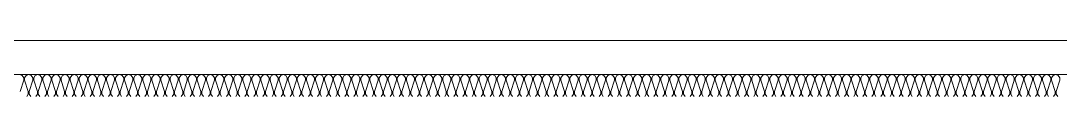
# Model space of a CAD drawing. Header units: millimetres. Extents: x 0 to 420000, y 0 to 297000.
# Drawn here: x 259738 to 264313, y 168263 to 168500 of the extents above; entities that cross this region are included whole.
import ezdxf

# ---------------------------------------------------------------- set-up
doc = ezdxf.new("R2010")
doc.units = ezdxf.units.MM
doc.linetypes.add('CEN', pattern=[62, 60, -1, 0, -1])
for name, color, linetype, lineweight in [('A-AXIS-LINE', 1, 'CEN', 15), ('A-CONC-LIN1', 2, 'Continuous', 40), ('A-XXXX-FIN2', 6, 'Continuous', 20), ('A-XXXX-INSL2', 8, 'Continuous', 18)]:
    doc.layers.add(name, color=color, linetype=linetype, lineweight=lineweight)

# ---------------------------------------------------------------- blocks, each defined once
blk = doc.blocks.new('axis(220316)')
at = {"layer": 'A-AXIS-LINE', "ltscale": 1000}
blk.add_line((4631788.1, -431118.7), (4955413.1, -431118.7), dxfattribs=at)
blk = doc.blocks.new('횡지하층')
at = {"layer": 'A-XXXX-FIN2'}
blk.add_line((4757100.6, -237111.1), (4890100.6, -237111.1), dxfattribs=at)
at = {"layer": 'A-XXXX-INSL2'}
blk.add_line((4757100.4, -237261.1), (4890100.5, -237261.1), dxfattribs=at)
for points in [[(4865889.6, -237357.1), (4865882.6, -237347.1), (4865882.6, -237336.1), (4865898.6, -237286.1), (4865898.6, -237275.1), (4865891.6, -237265.1), (4865880.6, -237261.1), (4865869.6, -237265.1), (4865862.6, -237275.1), (4865862.6, -237286.1), (4865878.6, -237336.1), (4865878.6, -237347.1), (4865871.6, -237357.1)], [(4865849.6, -237357.1), (4865842.6, -237347.1), (4865842.6, -237336.1), (4865858.6, -237286.1), (4865858.6, -237275.1), (4865851.6, -237265.1), (4865840.6, -237261.1), (4865829.6, -237265.1), (4865822.6, -237275.1), (4865822.6, -237286.1), (4865838.6, -237336.1), (4865838.6, -237347.1), (4865831.6, -237357.1)], [(4865809.6, -237357.1), (4865802.6, -237347.1), (4865802.6, -237336.1), (4865818.6, -237286.1), (4865818.6, -237275.1), (4865811.6, -237265.1), (4865800.6, -237261.1), (4865789.6, -237265.1), (4865782.6, -237275.1), (4865782.6, -237286.1), (4865798.6, -237336.1), (4865798.6, -237347.1), (4865791.6, -237357.1)], [(4865769.6, -237357.1), (4865762.6, -237347.1), (4865762.6, -237336.1), (4865778.6, -237286.1), (4865778.6, -237275.1), (4865771.6, -237265.1), (4865760.6, -237261.1), (4865749.6, -237265.1), (4865742.6, -237275.1), (4865742.6, -237286.1), (4865758.6, -237336.1), (4865758.6, -237347.1), (4865751.6, -237357.1)], [(4865729.6, -237357.1), (4865722.6, -237347.1), (4865722.6, -237336.1), (4865738.6, -237286.1), (4865738.6, -237275.1), (4865731.6, -237265.1), (4865720.6, -237261.1), (4865709.6, -237265.1), (4865702.6, -237275.1), (4865702.6, -237286.1), (4865718.6, -237336.1), (4865718.6, -237347.1), (4865711.6, -237357.1)], [(4865689.6, -237357.1), (4865682.6, -237347.1), (4865682.6, -237336.1), (4865698.6, -237286.1), (4865698.6, -237275.1), (4865691.6, -237265.1), (4865680.6, -237261.1), (4865669.6, -237265.1), (4865662.6, -237275.1), (4865662.6, -237286.1), (4865678.6, -237336.1), (4865678.6, -237347.1), (4865671.6, -237357.1)], [(4865649.6, -237357.1), (4865642.6, -237347.1), (4865642.6, -237336.1), (4865658.6, -237286.1), (4865658.6, -237275.1), (4865651.6, -237265.1), (4865640.6, -237261.1), (4865629.6, -237265.1), (4865622.6, -237275.1), (4865622.6, -237286.1), (4865638.6, -237336.1), (4865638.6, -237347.1), (4865631.6, -237357.1)], [(4865609.6, -237357.1), (4865602.6, -237347.1), (4865602.6, -237336.1), (4865618.6, -237286.1), (4865618.6, -237275.1), (4865611.6, -237265.1), (4865600.6, -237261.1), (4865589.6, -237265.1), (4865582.6, -237275.1), (4865582.6, -237286.1), (4865598.6, -237336.1), (4865598.6, -237347.1), (4865591.6, -237357.1)], [(4865569.6, -237357.1), (4865562.6, -237347.1), (4865562.6, -237336.1), (4865578.6, -237286.1), (4865578.6, -237275.1), (4865571.6, -237265.1), (4865560.6, -237261.1), (4865549.6, -237265.1), (4865542.6, -237275.1), (4865542.6, -237286.1), (4865558.6, -237336.1), (4865558.6, -237347.1), (4865551.6, -237357.1)], [(4865529.6, -237357.1), (4865522.6, -237347.1), (4865522.6, -237336.1), (4865538.6, -237286.1), (4865538.6, -237275.1), (4865531.6, -237265.1), (4865520.6, -237261.1), (4865509.6, -237265.1), (4865502.6, -237275.1), (4865502.6, -237286.1), (4865518.6, -237336.1), (4865518.6, -237347.1), (4865511.6, -237357.1)], [(4865489.6, -237357.1), (4865482.6, -237347.1), (4865482.6, -237336.1), (4865498.6, -237286.1), (4865498.6, -237275.1), (4865491.6, -237265.1), (4865480.6, -237261.1), (4865469.6, -237265.1), (4865462.6, -237275.1), (4865462.6, -237286.1), (4865478.6, -237336.1), (4865478.6, -237347.1), (4865471.6, -237357.1)], [(4865449.6, -237357.1), (4865442.6, -237347.1), (4865442.6, -237336.1), (4865458.6, -237286.1), (4865458.6, -237275.1), (4865451.6, -237265.1), (4865440.6, -237261.1), (4865429.6, -237265.1), (4865422.6, -237275.1), (4865422.6, -237286.1), (4865438.6, -237336.1), (4865438.6, -237347.1), (4865431.6, -237357.1)], [(4865409.6, -237357.1), (4865402.6, -237347.1), (4865402.6, -237336.1), (4865418.6, -237286.1), (4865418.6, -237275.1), (4865411.6, -237265.1), (4865400.6, -237261.1), (4865389.6, -237265.1), (4865382.6, -237275.1), (4865382.6, -237286.1), (4865398.6, -237336.1), (4865398.6, -237347.1), (4865391.6, -237357.1)], [(4865369.6, -237357.1), (4865362.6, -237347.1), (4865362.6, -237336.1), (4865378.6, -237286.1), (4865378.6, -237275.1), (4865371.6, -237265.1), (4865360.6, -237261.1), (4865349.6, -237265.1), (4865342.6, -237275.1), (4865342.6, -237286.1), (4865358.6, -237336.1), (4865358.6, -237347.1), (4865351.6, -237357.1)], [(4865329.6, -237357.1), (4865322.6, -237347.1), (4865322.6, -237336.1), (4865338.6, -237286.1), (4865338.6, -237275.1), (4865331.6, -237265.1), (4865320.6, -237261.1), (4865309.6, -237265.1), (4865302.6, -237275.1), (4865302.6, -237286.1), (4865318.6, -237336.1), (4865318.6, -237347.1), (4865311.6, -237357.1)], [(4865289.6, -237357.1), (4865282.6, -237347.1), (4865282.6, -237336.1), (4865298.6, -237286.1), (4865298.6, -237275.1), (4865291.6, -237265.1), (4865280.6, -237261.1), (4865269.6, -237265.1), (4865262.6, -237275.1), (4865262.6, -237286.1), (4865278.6, -237336.1), (4865278.6, -237347.1), (4865271.6, -237357.1)], [(4865249.6, -237357.1), (4865242.6, -237347.1), (4865242.6, -237336.1), (4865258.6, -237286.1), (4865258.6, -237275.1), (4865251.6, -237265.1), (4865240.6, -237261.1), (4865229.6, -237265.1), (4865222.6, -237275.1), (4865222.6, -237286.1), (4865238.6, -237336.1), (4865238.6, -237347.1), (4865231.6, -237357.1)], [(4865209.6, -237357.1), (4865202.6, -237347.1), (4865202.6, -237336.1), (4865218.6, -237286.1), (4865218.6, -237275.1), (4865211.6, -237265.1), (4865200.6, -237261.1), (4865189.6, -237265.1), (4865182.6, -237275.1), (4865182.6, -237286.1), (4865198.6, -237336.1), (4865198.6, -237347.1), (4865191.6, -237357.1)], [(4865169.6, -237357.1), (4865162.6, -237347.1), (4865162.6, -237336.1), (4865178.6, -237286.1), (4865178.6, -237275.1), (4865171.6, -237265.1), (4865160.6, -237261.1), (4865149.6, -237265.1), (4865142.6, -237275.1), (4865142.6, -237286.1), (4865158.6, -237336.1), (4865158.6, -237347.1), (4865151.6, -237357.1)], [(4865129.6, -237357.1), (4865122.6, -237347.1), (4865122.6, -237336.1), (4865138.6, -237286.1), (4865138.6, -237275.1), (4865131.6, -237265.1), (4865120.6, -237261.1), (4865109.6, -237265.1), (4865102.6, -237275.1), (4865102.6, -237286.1), (4865118.6, -237336.1), (4865118.6, -237347.1), (4865111.6, -237357.1)], [(4865089.6, -237357.1), (4865082.6, -237347.1), (4865082.6, -237336.1), (4865098.6, -237286.1), (4865098.6, -237275.1), (4865091.6, -237265.1), (4865080.6, -237261.1), (4865069.6, -237265.1), (4865062.6, -237275.1), (4865062.6, -237286.1), (4865078.6, -237336.1), (4865078.6, -237347.1), (4865071.6, -237357.1)], [(4865049.6, -237357.1), (4865042.6, -237347.1), (4865042.6, -237336.1), (4865058.6, -237286.1), (4865058.6, -237275.1), (4865051.6, -237265.1), (4865040.6, -237261.1), (4865029.6, -237265.1), (4865022.6, -237275.1), (4865022.6, -237286.1), (4865038.6, -237336.1), (4865038.6, -237347.1), (4865031.6, -237357.1)], [(4865009.6, -237357.1), (4865002.6, -237347.1), (4865002.6, -237336.1), (4865018.6, -237286.1), (4865018.6, -237275.1), (4865011.6, -237265.1), (4865000.6, -237261.1), (4864989.6, -237265.1), (4864982.6, -237275.1), (4864982.6, -237286.1), (4864998.6, -237336.1), (4864998.6, -237347.1), (4864991.6, -237357.1)], [(4864969.6, -237357.1), (4864962.6, -237347.1), (4864962.6, -237336.1), (4864978.6, -237286.1), (4864978.6, -237275.1), (4864971.6, -237265.1), (4864960.6, -237261.1), (4864949.6, -237265.1), (4864942.6, -237275.1), (4864942.6, -237286.1), (4864958.6, -237336.1), (4864958.6, -237347.1), (4864951.6, -237357.1)], [(4864929.6, -237357.1), (4864922.6, -237347.1), (4864922.6, -237336.1), (4864938.6, -237286.1), (4864938.6, -237275.1), (4864931.6, -237265.1), (4864920.6, -237261.1), (4864909.6, -237265.1), (4864902.6, -237275.1), (4864902.6, -237286.1), (4864918.6, -237336.1), (4864918.6, -237347.1), (4864911.6, -237357.1)], [(4864889.6, -237357.1), (4864882.6, -237347.1), (4864882.6, -237336.1), (4864898.6, -237286.1), (4864898.6, -237275.1), (4864891.6, -237265.1), (4864880.6, -237261.1), (4864869.6, -237265.1), (4864862.6, -237275.1), (4864862.6, -237286.1), (4864878.6, -237336.1), (4864878.6, -237347.1), (4864871.6, -237357.1)], [(4864849.6, -237357.1), (4864842.6, -237347.1), (4864842.6, -237336.1), (4864858.6, -237286.1), (4864858.6, -237275.1), (4864851.6, -237265.1), (4864840.6, -237261.1), (4864829.6, -237265.1), (4864822.6, -237275.1), (4864822.6, -237286.1), (4864838.6, -237336.1), (4864838.6, -237347.1), (4864831.6, -237357.1)], [(4864809.6, -237357.1), (4864802.6, -237347.1), (4864802.6, -237336.1), (4864818.6, -237286.1), (4864818.6, -237275.1), (4864811.6, -237265.1), (4864800.6, -237261.1), (4864789.6, -237265.1), (4864782.6, -237275.1), (4864782.6, -237286.1), (4864798.6, -237336.1), (4864798.6, -237347.1), (4864791.6, -237357.1)], [(4864769.6, -237357.1), (4864762.6, -237347.1), (4864762.6, -237336.1), (4864778.6, -237286.1), (4864778.6, -237275.1), (4864771.6, -237265.1), (4864760.6, -237261.1), (4864749.6, -237265.1), (4864742.6, -237275.1), (4864742.6, -237286.1), (4864758.6, -237336.1), (4864758.6, -237347.1), (4864751.6, -237357.1)], [(4864729.6, -237357.1), (4864722.6, -237347.1), (4864722.6, -237336.1), (4864738.6, -237286.1), (4864738.6, -237275.1), (4864731.6, -237265.1), (4864720.6, -237261.1), (4864709.6, -237265.1), (4864702.6, -237275.1), (4864702.6, -237286.1), (4864718.6, -237336.1), (4864718.6, -237347.1), (4864711.6, -237357.1)], [(4864689.6, -237357.1), (4864682.6, -237347.1), (4864682.6, -237336.1), (4864698.6, -237286.1), (4864698.6, -237275.1), (4864691.6, -237265.1), (4864680.6, -237261.1), (4864669.6, -237265.1), (4864662.6, -237275.1), (4864662.6, -237286.1), (4864678.6, -237336.1), (4864678.6, -237347.1), (4864671.6, -237357.1)], [(4864649.6, -237357.1), (4864642.6, -237347.1), (4864642.6, -237336.1), (4864658.6, -237286.1), (4864658.6, -237275.1), (4864651.6, -237265.1), (4864640.6, -237261.1), (4864629.6, -237265.1), (4864622.6, -237275.1), (4864622.6, -237286.1), (4864638.6, -237336.1), (4864638.6, -237347.1), (4864631.6, -237357.1)], [(4864609.6, -237357.1), (4864602.6, -237347.1), (4864602.6, -237336.1), (4864618.6, -237286.1), (4864618.6, -237275.1), (4864611.6, -237265.1), (4864600.6, -237261.1), (4864589.6, -237265.1), (4864582.6, -237275.1), (4864582.6, -237286.1), (4864598.6, -237336.1), (4864598.6, -237347.1), (4864591.6, -237357.1)], [(4864569.6, -237357.1), (4864562.6, -237347.1), (4864562.6, -237336.1), (4864578.6, -237286.1), (4864578.6, -237275.1), (4864571.6, -237265.1), (4864560.6, -237261.1), (4864549.6, -237265.1), (4864542.6, -237275.1), (4864542.6, -237286.1), (4864558.6, -237336.1), (4864558.6, -237347.1), (4864551.6, -237357.1)], [(4864529.6, -237357.1), (4864522.6, -237347.1), (4864522.6, -237336.1), (4864538.6, -237286.1), (4864538.6, -237275.1), (4864531.6, -237265.1), (4864520.6, -237261.1), (4864509.6, -237265.1), (4864502.6, -237275.1), (4864502.6, -237286.1), (4864518.6, -237336.1), (4864518.6, -237347.1), (4864511.6, -237357.1)], [(4864489.6, -237357.1), (4864482.6, -237347.1), (4864482.6, -237336.1), (4864498.6, -237286.1), (4864498.6, -237275.1), (4864491.6, -237265.1), (4864480.6, -237261.1), (4864469.6, -237265.1), (4864462.6, -237275.1), (4864462.6, -237286.1), (4864478.6, -237336.1), (4864478.6, -237347.1), (4864471.6, -237357.1)], [(4864449.6, -237357.1), (4864442.6, -237347.1), (4864442.6, -237336.1), (4864458.6, -237286.1), (4864458.6, -237275.1), (4864451.6, -237265.1), (4864440.6, -237261.1), (4864429.6, -237265.1), (4864422.6, -237275.1), (4864422.6, -237286.1), (4864438.6, -237336.1), (4864438.6, -237347.1), (4864431.6, -237357.1)], [(4864409.6, -237357.1), (4864402.6, -237347.1), (4864402.6, -237336.1), (4864418.6, -237286.1), (4864418.6, -237275.1), (4864411.6, -237265.1), (4864400.6, -237261.1), (4864389.6, -237265.1), (4864382.6, -237275.1), (4864382.6, -237286.1), (4864398.6, -237336.1), (4864398.6, -237347.1), (4864391.6, -237357.1)], [(4864369.6, -237357.1), (4864362.6, -237347.1), (4864362.6, -237336.1), (4864378.6, -237286.1), (4864378.6, -237275.1), (4864371.6, -237265.1), (4864360.6, -237261.1), (4864349.6, -237265.1), (4864342.6, -237275.1), (4864342.6, -237286.1), (4864358.6, -237336.1), (4864358.6, -237347.1), (4864351.6, -237357.1)], [(4864329.6, -237357.1), (4864322.6, -237347.1), (4864322.6, -237336.1), (4864338.6, -237286.1), (4864338.6, -237275.1), (4864331.6, -237265.1), (4864320.6, -237261.1), (4864309.6, -237265.1), (4864302.6, -237275.1), (4864302.6, -237286.1), (4864318.6, -237336.1), (4864318.6, -237347.1), (4864311.6, -237357.1)], [(4864289.6, -237357.1), (4864282.6, -237347.1), (4864282.6, -237336.1), (4864298.6, -237286.1), (4864298.6, -237275.1), (4864291.6, -237265.1), (4864280.6, -237261.1), (4864269.6, -237265.1), (4864262.6, -237275.1), (4864262.6, -237286.1), (4864278.6, -237336.1), (4864278.6, -237347.1), (4864271.6, -237357.1)], [(4864249.6, -237357.1), (4864242.6, -237347.1), (4864242.6, -237336.1), (4864258.6, -237286.1), (4864258.6, -237275.1), (4864251.6, -237265.1), (4864240.6, -237261.1), (4864229.6, -237265.1), (4864222.6, -237275.1), (4864222.6, -237286.1), (4864238.6, -237336.1), (4864238.6, -237347.1), (4864231.6, -237357.1)], [(4864209.6, -237357.1), (4864202.6, -237347.1), (4864202.6, -237336.1), (4864218.6, -237286.1), (4864218.6, -237275.1), (4864211.6, -237265.1), (4864200.6, -237261.1), (4864189.6, -237265.1), (4864182.6, -237275.1), (4864182.6, -237286.1), (4864198.6, -237336.1), (4864198.6, -237347.1), (4864191.6, -237357.1)], [(4864169.6, -237357.1), (4864162.6, -237347.1), (4864162.6, -237336.1), (4864178.6, -237286.1), (4864178.6, -237275.1), (4864171.6, -237265.1), (4864160.6, -237261.1), (4864149.6, -237265.1), (4864142.6, -237275.1), (4864142.6, -237286.1), (4864158.6, -237336.1), (4864158.6, -237347.1), (4864151.6, -237357.1)], [(4864129.6, -237357.1), (4864122.6, -237347.1), (4864122.6, -237336.1), (4864138.6, -237286.1), (4864138.6, -237275.1), (4864131.6, -237265.1), (4864120.6, -237261.1), (4864109.6, -237265.1), (4864102.6, -237275.1), (4864102.6, -237286.1), (4864118.6, -237336.1), (4864118.6, -237347.1), (4864111.6, -237357.1)], [(4864089.6, -237357.1), (4864082.6, -237347.1), (4864082.6, -237336.1), (4864098.6, -237286.1), (4864098.6, -237275.1), (4864091.6, -237265.1), (4864080.6, -237261.1), (4864069.6, -237265.1), (4864062.6, -237275.1), (4864062.6, -237286.1), (4864078.6, -237336.1), (4864078.6, -237347.1), (4864071.6, -237357.1)], [(4864049.6, -237357.1), (4864042.6, -237347.1), (4864042.6, -237336.1), (4864058.6, -237286.1), (4864058.6, -237275.1), (4864051.6, -237265.1), (4864040.6, -237261.1), (4864029.6, -237265.1), (4864022.6, -237275.1), (4864022.6, -237286.1), (4864038.6, -237336.1), (4864038.6, -237347.1), (4864031.6, -237357.1)], [(4864009.6, -237357.1), (4864002.6, -237347.1), (4864002.6, -237336.1), (4864018.6, -237286.1), (4864018.6, -237275.1), (4864011.6, -237265.1), (4864000.6, -237261.1), (4863989.6, -237265.1), (4863982.6, -237275.1), (4863982.6, -237286.1), (4863998.6, -237336.1), (4863998.6, -237347.1), (4863991.6, -237357.1)], [(4863969.6, -237357.1), (4863962.6, -237347.1), (4863962.6, -237336.1), (4863978.6, -237286.1), (4863978.6, -237275.1), (4863971.6, -237265.1), (4863960.6, -237261.1), (4863949.6, -237265.1), (4863942.6, -237275.1), (4863942.6, -237286.1), (4863958.6, -237336.1), (4863958.6, -237347.1), (4863951.6, -237357.1)], [(4863929.6, -237357.1), (4863922.6, -237347.1), (4863922.6, -237336.1), (4863938.6, -237286.1), (4863938.6, -237275.1), (4863931.6, -237265.1), (4863920.6, -237261.1), (4863909.6, -237265.1), (4863902.6, -237275.1), (4863902.6, -237286.1), (4863918.6, -237336.1), (4863918.6, -237347.1), (4863911.6, -237357.1)], [(4863889.6, -237357.1), (4863882.6, -237347.1), (4863882.6, -237336.1), (4863898.6, -237286.1), (4863898.6, -237275.1), (4863891.6, -237265.1), (4863880.6, -237261.1), (4863869.6, -237265.1), (4863862.6, -237275.1), (4863862.6, -237286.1), (4863878.6, -237336.1), (4863878.6, -237347.1), (4863871.6, -237357.1)], [(4863849.6, -237357.1), (4863842.6, -237347.1), (4863842.6, -237336.1), (4863858.6, -237286.1), (4863858.6, -237275.1), (4863851.6, -237265.1), (4863840.6, -237261.1), (4863829.6, -237265.1), (4863822.6, -237275.1), (4863822.6, -237286.1), (4863838.6, -237336.1), (4863838.6, -237347.1), (4863831.6, -237357.1)], [(4863809.6, -237357.1), (4863802.6, -237347.1), (4863802.6, -237336.1), (4863818.6, -237286.1), (4863818.6, -237275.1), (4863811.6, -237265.1), (4863800.6, -237261.1), (4863789.6, -237265.1), (4863782.6, -237275.1), (4863782.6, -237286.1), (4863798.6, -237336.1), (4863798.6, -237347.1), (4863791.6, -237357.1)], [(4863769.6, -237357.1), (4863762.6, -237347.1), (4863762.6, -237336.1), (4863778.6, -237286.1), (4863778.6, -237275.1), (4863771.6, -237265.1), (4863760.6, -237261.1), (4863749.6, -237265.1), (4863742.6, -237275.1), (4863742.6, -237286.1), (4863758.6, -237336.1), (4863758.6, -237347.1), (4863751.6, -237357.1)], [(4863729.6, -237357.1), (4863722.6, -237347.1), (4863722.6, -237336.1), (4863738.6, -237286.1), (4863738.6, -237275.1), (4863731.6, -237265.1), (4863720.6, -237261.1), (4863709.6, -237265.1), (4863702.6, -237275.1), (4863702.6, -237286.1), (4863718.6, -237336.1), (4863718.6, -237347.1), (4863711.6, -237357.1)], [(4863689.6, -237357.1), (4863682.6, -237347.1), (4863682.6, -237336.1), (4863698.6, -237286.1), (4863698.6, -237275.1), (4863691.6, -237265.1), (4863680.6, -237261.1), (4863669.6, -237265.1), (4863662.6, -237275.1), (4863662.6, -237286.1), (4863678.6, -237336.1), (4863678.6, -237347.1), (4863671.6, -237357.1)], [(4863649.6, -237357.1), (4863642.6, -237347.1), (4863642.6, -237336.1), (4863658.6, -237286.1), (4863658.6, -237275.1), (4863651.6, -237265.1), (4863640.6, -237261.1), (4863629.6, -237265.1), (4863622.6, -237275.1), (4863622.6, -237286.1), (4863638.6, -237336.1), (4863638.6, -237347.1), (4863631.6, -237357.1)], [(4863609.6, -237357.1), (4863602.6, -237347.1), (4863602.6, -237336.1), (4863618.6, -237286.1), (4863618.6, -237275.1), (4863611.6, -237265.1), (4863600.6, -237261.1), (4863589.6, -237265.1), (4863582.6, -237275.1), (4863582.6, -237286.1), (4863598.6, -237336.1), (4863598.6, -237347.1), (4863591.6, -237357.1)], [(4863569.6, -237357.1), (4863562.6, -237347.1), (4863562.6, -237336.1), (4863578.6, -237286.1), (4863578.6, -237275.1), (4863571.6, -237265.1), (4863560.6, -237261.1), (4863549.6, -237265.1), (4863542.6, -237275.1), (4863542.6, -237286.1), (4863558.6, -237336.1), (4863558.6, -237347.1), (4863551.6, -237357.1)], [(4863529.6, -237357.1), (4863522.6, -237347.1), (4863522.6, -237336.1), (4863538.6, -237286.1), (4863538.6, -237275.1), (4863531.6, -237265.1), (4863520.6, -237261.1), (4863509.6, -237265.1), (4863502.6, -237275.1), (4863502.6, -237286.1), (4863518.6, -237336.1), (4863518.6, -237347.1), (4863511.6, -237357.1)], [(4863489.6, -237357.1), (4863482.6, -237347.1), (4863482.6, -237336.1), (4863498.6, -237286.1), (4863498.6, -237275.1), (4863491.6, -237265.1), (4863480.6, -237261.1), (4863469.6, -237265.1), (4863462.6, -237275.1), (4863462.6, -237286.1), (4863478.6, -237336.1), (4863478.6, -237347.1), (4863471.6, -237357.1)], [(4863449.6, -237357.1), (4863442.6, -237347.1), (4863442.6, -237336.1), (4863458.6, -237286.1), (4863458.6, -237275.1), (4863451.6, -237265.1), (4863440.6, -237261.1), (4863429.6, -237265.1), (4863422.6, -237275.1), (4863422.6, -237286.1), (4863438.6, -237336.1), (4863438.6, -237347.1), (4863431.6, -237357.1)], [(4863409.6, -237357.1), (4863402.6, -237347.1), (4863402.6, -237336.1), (4863418.6, -237286.1), (4863418.6, -237275.1), (4863411.6, -237265.1), (4863400.6, -237261.1), (4863389.6, -237265.1), (4863382.6, -237275.1), (4863382.6, -237286.1), (4863398.6, -237336.1), (4863398.6, -237347.1), (4863391.6, -237357.1)], [(4863369.6, -237357.1), (4863362.6, -237347.1), (4863362.6, -237336.1), (4863378.6, -237286.1), (4863378.6, -237275.1), (4863371.6, -237265.1), (4863360.6, -237261.1), (4863349.6, -237265.1), (4863342.6, -237275.1), (4863342.6, -237286.1), (4863358.6, -237336.1), (4863358.6, -237347.1), (4863351.6, -237357.1)], [(4863329.6, -237357.1), (4863322.6, -237347.1), (4863322.6, -237336.1), (4863338.6, -237286.1), (4863338.6, -237275.1), (4863331.6, -237265.1), (4863320.6, -237261.1), (4863309.6, -237265.1), (4863302.6, -237275.1), (4863302.6, -237286.1), (4863318.6, -237336.1), (4863318.6, -237347.1), (4863311.6, -237357.1)], [(4863289.6, -237357.1), (4863282.6, -237347.1), (4863282.6, -237336.1), (4863298.6, -237286.1), (4863298.6, -237275.1), (4863291.6, -237265.1), (4863280.6, -237261.1), (4863269.6, -237265.1), (4863262.6, -237275.1), (4863262.6, -237286.1), (4863278.6, -237336.1), (4863278.6, -237347.1), (4863271.6, -237357.1)], [(4863249.6, -237357.1), (4863242.6, -237347.1), (4863242.6, -237336.1), (4863258.6, -237286.1), (4863258.6, -237275.1), (4863251.6, -237265.1), (4863240.6, -237261.1), (4863229.6, -237265.1), (4863222.6, -237275.1), (4863222.6, -237286.1), (4863238.6, -237336.1), (4863238.6, -237347.1), (4863231.6, -237357.1)], [(4863209.6, -237357.1), (4863202.6, -237347.1), (4863202.6, -237336.1), (4863218.6, -237286.1), (4863218.6, -237275.1), (4863211.6, -237265.1), (4863200.6, -237261.1), (4863189.6, -237265.1), (4863182.6, -237275.1), (4863182.6, -237286.1), (4863198.6, -237336.1), (4863198.6, -237347.1), (4863191.6, -237357.1)], [(4863169.6, -237357.1), (4863162.6, -237347.1), (4863162.6, -237336.1), (4863178.6, -237286.1), (4863178.6, -237275.1), (4863171.6, -237265.1), (4863160.6, -237261.1), (4863149.6, -237265.1), (4863142.6, -237275.1), (4863142.6, -237286.1), (4863158.6, -237336.1), (4863158.6, -237347.1), (4863151.6, -237357.1)], [(4863129.6, -237357.1), (4863122.6, -237347.1), (4863122.6, -237336.1), (4863138.6, -237286.1), (4863138.6, -237275.1), (4863131.6, -237265.1), (4863120.6, -237261.1), (4863109.6, -237265.1), (4863102.6, -237275.1), (4863102.6, -237286.1), (4863118.6, -237336.1), (4863118.6, -237347.1), (4863111.6, -237357.1)], [(4863089.6, -237357.1), (4863082.6, -237347.1), (4863082.6, -237336.1), (4863098.6, -237286.1), (4863098.6, -237275.1), (4863091.6, -237265.1), (4863080.6, -237261.1), (4863069.6, -237265.1), (4863062.6, -237275.1), (4863062.6, -237286.1), (4863078.6, -237336.1), (4863078.6, -237347.1), (4863071.6, -237357.1)], [(4863049.6, -237357.1), (4863042.6, -237347.1), (4863042.6, -237336.1), (4863058.6, -237286.1), (4863058.6, -237275.1), (4863051.6, -237265.1), (4863040.6, -237261.1), (4863029.6, -237265.1), (4863022.6, -237275.1), (4863022.6, -237286.1), (4863038.6, -237336.1), (4863038.6, -237347.1), (4863031.6, -237357.1)], [(4863009.6, -237357.1), (4863002.6, -237347.1), (4863002.6, -237336.1), (4863018.6, -237286.1), (4863018.6, -237275.1), (4863011.6, -237265.1), (4863000.6, -237261.1), (4862989.6, -237265.1), (4862982.6, -237275.1), (4862982.6, -237286.1), (4862998.6, -237336.1), (4862998.6, -237347.1), (4862991.6, -237357.1)], [(4862969.6, -237357.1), (4862962.6, -237347.1), (4862962.6, -237336.1), (4862978.6, -237286.1), (4862978.6, -237275.1), (4862971.6, -237265.1), (4862960.6, -237261.1), (4862949.6, -237265.1), (4862942.6, -237275.1), (4862942.6, -237286.1), (4862958.6, -237336.1), (4862958.6, -237347.1), (4862951.6, -237357.1)], [(4862929.6, -237357.1), (4862922.6, -237347.1), (4862922.6, -237336.1), (4862938.6, -237286.1), (4862938.6, -237275.1), (4862931.6, -237265.1), (4862920.6, -237261.1), (4862909.6, -237265.1), (4862902.6, -237275.1), (4862902.6, -237286.1), (4862918.6, -237336.1), (4862918.6, -237347.1), (4862911.6, -237357.1)], [(4862889.6, -237357.1), (4862882.6, -237347.1), (4862882.6, -237336.1), (4862898.6, -237286.1), (4862898.6, -237275.1), (4862891.6, -237265.1), (4862880.6, -237261.1), (4862869.6, -237265.1), (4862862.6, -237275.1), (4862862.6, -237286.1), (4862878.6, -237336.1), (4862878.6, -237347.1), (4862871.6, -237357.1)], [(4862849.6, -237357.1), (4862842.6, -237347.1), (4862842.6, -237336.1), (4862858.6, -237286.1), (4862858.6, -237275.1), (4862851.6, -237265.1), (4862840.6, -237261.1), (4862829.6, -237265.1), (4862822.6, -237275.1), (4862822.6, -237286.1), (4862838.6, -237336.1), (4862838.6, -237347.1), (4862831.6, -237357.1)], [(4862809.6, -237357.1), (4862802.6, -237347.1), (4862802.6, -237336.1), (4862818.6, -237286.1), (4862818.6, -237275.1), (4862811.6, -237265.1), (4862800.6, -237261.1), (4862789.6, -237265.1), (4862782.6, -237275.1), (4862782.6, -237286.1), (4862798.6, -237336.1), (4862798.6, -237347.1), (4862791.6, -237357.1)], [(4862769.6, -237357.1), (4862762.6, -237347.1), (4862762.6, -237336.1), (4862778.6, -237286.1), (4862778.6, -237275.1), (4862771.6, -237265.1), (4862760.6, -237261.1), (4862749.6, -237265.1), (4862742.6, -237275.1), (4862742.6, -237286.1), (4862758.6, -237336.1), (4862758.6, -237347.1), (4862751.6, -237357.1)], [(4862729.6, -237357.1), (4862722.6, -237347.1), (4862722.6, -237336.1), (4862738.6, -237286.1), (4862738.6, -237275.1), (4862731.6, -237265.1), (4862720.6, -237261.1), (4862709.6, -237265.1), (4862702.6, -237275.1), (4862702.6, -237286.1), (4862718.6, -237336.1), (4862718.6, -237347.1), (4862711.6, -237357.1)], [(4862689.6, -237357.1), (4862682.6, -237347.1), (4862682.6, -237336.1), (4862698.6, -237286.1), (4862698.6, -237275.1), (4862691.6, -237265.1), (4862680.6, -237261.1), (4862669.6, -237265.1), (4862662.6, -237275.1), (4862662.6, -237286.1), (4862678.6, -237336.1), (4862678.6, -237347.1), (4862671.6, -237357.1)], [(4862649.6, -237357.1), (4862642.6, -237347.1), (4862642.6, -237336.1), (4862658.6, -237286.1), (4862658.6, -237275.1), (4862651.6, -237265.1), (4862640.6, -237261.1), (4862629.6, -237265.1), (4862622.6, -237275.1), (4862622.6, -237286.1), (4862638.6, -237336.1), (4862638.6, -237347.1), (4862631.6, -237357.1)], [(4862609.6, -237357.1), (4862602.6, -237347.1), (4862602.6, -237336.1), (4862618.6, -237286.1), (4862618.6, -237275.1), (4862611.6, -237265.1), (4862600.6, -237261.1), (4862589.6, -237265.1), (4862582.6, -237275.1), (4862582.6, -237286.1), (4862598.6, -237336.1), (4862598.6, -237347.1), (4862591.6, -237357.1)], [(4862569.6, -237357.1), (4862562.6, -237347.1), (4862562.6, -237336.1), (4862578.6, -237286.1), (4862578.6, -237275.1), (4862571.6, -237265.1), (4862560.6, -237261.1), (4862549.6, -237265.1), (4862542.6, -237275.1), (4862542.6, -237286.1), (4862558.6, -237336.1), (4862558.6, -237347.1), (4862551.6, -237357.1)], [(4862529.6, -237357.1), (4862522.6, -237347.1), (4862522.6, -237336.1), (4862538.6, -237286.1), (4862538.6, -237275.1), (4862531.6, -237265.1), (4862520.6, -237261.1), (4862509.6, -237265.1), (4862502.6, -237275.1), (4862502.6, -237286.1), (4862518.6, -237336.1), (4862518.6, -237347.1), (4862511.6, -237357.1)], [(4862489.6, -237357.1), (4862482.6, -237347.1), (4862482.6, -237336.1), (4862498.6, -237286.1), (4862498.6, -237275.1), (4862491.6, -237265.1), (4862480.6, -237261.1), (4862469.6, -237265.1), (4862462.6, -237275.1), (4862462.6, -237286.1), (4862478.6, -237336.1), (4862478.6, -237347.1), (4862471.6, -237357.1)], [(4862449.6, -237357.1), (4862442.6, -237347.1), (4862442.6, -237336.1), (4862458.6, -237286.1), (4862458.6, -237275.1), (4862451.6, -237265.1), (4862440.6, -237261.1), (4862429.6, -237265.1), (4862422.6, -237275.1), (4862422.6, -237286.1), (4862438.6, -237336.1), (4862438.6, -237347.1), (4862431.6, -237357.1)], [(4862409.6, -237357.1), (4862402.6, -237347.1), (4862402.6, -237336.1), (4862418.6, -237286.1), (4862418.6, -237275.1), (4862411.6, -237265.1), (4862400.6, -237261.1), (4862389.6, -237265.1), (4862382.6, -237275.1), (4862382.6, -237286.1), (4862398.6, -237336.1), (4862398.6, -237347.1), (4862391.6, -237357.1)], [(4862369.6, -237357.1), (4862362.6, -237347.1), (4862362.6, -237336.1), (4862378.6, -237286.1), (4862378.6, -237275.1), (4862371.6, -237265.1), (4862360.6, -237261.1), (4862349.6, -237265.1), (4862342.6, -237275.1), (4862342.6, -237286.1), (4862358.6, -237336.1), (4862358.6, -237347.1), (4862351.6, -237357.1)], [(4862329.6, -237357.1), (4862322.6, -237347.1), (4862322.6, -237336.1), (4862338.6, -237286.1), (4862338.6, -237275.1), (4862331.6, -237265.1), (4862320.6, -237261.1), (4862309.6, -237265.1), (4862302.6, -237275.1), (4862302.6, -237286.1), (4862318.6, -237336.1), (4862318.6, -237347.1), (4862311.6, -237357.1)], [(4862289.6, -237357.1), (4862282.6, -237347.1), (4862282.6, -237336.1), (4862298.6, -237286.1), (4862298.6, -237275.1), (4862291.6, -237265.1), (4862280.6, -237261.1), (4862269.6, -237265.1), (4862262.6, -237275.1), (4862262.6, -237286.1), (4862278.6, -237336.1), (4862278.6, -237347.1), (4862271.6, -237357.1)], [(4862249.6, -237357.1), (4862242.6, -237347.1), (4862242.6, -237336.1), (4862258.6, -237286.1), (4862258.6, -237275.1), (4862251.6, -237265.1), (4862240.6, -237261.1), (4862229.6, -237265.1), (4862222.6, -237275.1), (4862222.6, -237286.1), (4862238.6, -237336.1), (4862238.6, -237347.1), (4862231.6, -237357.1)], [(4862209.6, -237357.1), (4862202.6, -237347.1), (4862202.6, -237336.1), (4862218.6, -237286.1), (4862218.6, -237275.1), (4862211.6, -237265.1), (4862200.6, -237261.1), (4862189.6, -237265.1), (4862182.6, -237275.1), (4862182.6, -237286.1), (4862198.6, -237336.1), (4862198.6, -237347.1), (4862191.6, -237357.1)], [(4862169.6, -237357.1), (4862162.6, -237347.1), (4862162.6, -237336.1), (4862178.6, -237286.1), (4862178.6, -237275.1), (4862171.6, -237265.1), (4862160.6, -237261.1), (4862149.6, -237265.1), (4862142.6, -237275.1), (4862142.6, -237286.1), (4862158.6, -237336.1), (4862158.6, -237347.1), (4862151.6, -237357.1)], [(4862129.6, -237357.1), (4862122.6, -237347.1), (4862122.6, -237336.1), (4862138.6, -237286.1), (4862138.6, -237275.1), (4862131.6, -237265.1), (4862120.6, -237261.1), (4862109.6, -237265.1), (4862102.6, -237275.1), (4862102.6, -237286.1), (4862118.6, -237336.1), (4862118.6, -237347.1), (4862111.6, -237357.1)], [(4862089.6, -237357.1), (4862082.6, -237347.1), (4862082.6, -237336.1), (4862098.6, -237286.1), (4862098.6, -237275.1), (4862091.6, -237265.1), (4862080.6, -237261.1), (4862069.6, -237265.1), (4862062.6, -237275.1), (4862062.6, -237286.1), (4862078.6, -237336.1), (4862078.6, -237347.1), (4862071.6, -237357.1)], [(4862049.6, -237357.1), (4862042.6, -237347.1), (4862042.6, -237336.1), (4862058.6, -237286.1), (4862058.6, -237275.1), (4862051.6, -237265.1), (4862040.6, -237261.1), (4862029.6, -237265.1), (4862022.6, -237275.1), (4862022.6, -237286.1), (4862038.6, -237336.1), (4862038.6, -237347.1), (4862031.6, -237357.1)], [(4862009.6, -237357.1), (4862002.6, -237347.1), (4862002.6, -237336.1), (4862018.6, -237286.1), (4862018.6, -237275.1), (4862011.6, -237265.1), (4862000.6, -237261.1), (4861989.6, -237265.1), (4861982.6, -237275.1), (4861982.6, -237286.1), (4861998.6, -237336.1), (4861998.6, -237347.1), (4861991.6, -237357.1)], [(4861969.6, -237357.1), (4861962.6, -237347.1), (4861962.6, -237336.1), (4861978.6, -237286.1), (4861978.6, -237275.1), (4861971.6, -237265.1), (4861960.6, -237261.1), (4861949.6, -237265.1), (4861942.6, -237275.1), (4861942.6, -237286.1), (4861958.6, -237336.1), (4861958.6, -237347.1), (4861951.6, -237357.1)], [(4861929.6, -237357.1), (4861922.6, -237347.1), (4861922.6, -237336.1), (4861938.6, -237286.1), (4861938.6, -237275.1), (4861931.6, -237265.1), (4861920.6, -237261.1), (4861909.6, -237265.1), (4861902.6, -237275.1), (4861902.6, -237286.1), (4861918.6, -237336.1), (4861918.6, -237347.1), (4861911.6, -237357.1)], [(4861889.6, -237357.1), (4861882.6, -237347.1), (4861882.6, -237336.1), (4861898.6, -237286.1), (4861898.6, -237275.1), (4861891.6, -237265.1), (4861880.6, -237261.1), (4861869.6, -237265.1), (4861862.6, -237275.1), (4861862.6, -237286.1), (4861878.6, -237336.1), (4861878.6, -237347.1), (4861871.6, -237357.1)], [(4861849.6, -237357.1), (4861842.6, -237347.1), (4861842.6, -237336.1), (4861858.6, -237286.1), (4861858.6, -237275.1), (4861851.6, -237265.1), (4861840.6, -237261.1), (4861829.6, -237265.1), (4861822.6, -237275.1), (4861822.6, -237286.1), (4861838.6, -237336.1), (4861838.6, -237347.1), (4861831.6, -237357.1)], [(4861809.6, -237357.1), (4861802.6, -237347.1), (4861802.6, -237336.1), (4861818.6, -237286.1), (4861818.6, -237275.1), (4861811.6, -237265.1), (4861800.6, -237261.1), (4861789.6, -237265.1), (4861782.6, -237275.1), (4861782.6, -237286.1), (4861798.6, -237336.1), (4861798.6, -237347.1), (4861791.6, -237357.1)], [(4861769.6, -237357.1), (4861762.6, -237347.1), (4861762.6, -237336.1), (4861778.6, -237286.1), (4861778.6, -237275.1), (4861771.6, -237265.1), (4861760.6, -237261.1), (4861749.6, -237265.1), (4861742.6, -237275.1), (4861742.6, -237286.1), (4861758.6, -237336.1), (4861758.6, -237347.1), (4861751.6, -237357.1)], [(4861729.6, -237357.1), (4861722.6, -237347.1), (4861722.6, -237336.1), (4861738.6, -237286.1), (4861738.6, -237275.1), (4861731.6, -237265.1), (4861720.6, -237261.1), (4861709.6, -237265.1), (4861702.6, -237275.1), (4861702.6, -237286.1), (4861718.6, -237336.1), (4861718.6, -237347.1), (4861711.6, -237357.1)], [(4861689.6, -237357.1), (4861682.6, -237347.1), (4861682.6, -237336.1), (4861698.6, -237286.1), (4861698.6, -237275.1), (4861691.6, -237265.1), (4861680.6, -237261.1), (4861669.6, -237265.1), (4861662.6, -237275.1), (4861662.6, -237286.1), (4861678.6, -237336.1), (4861678.6, -237347.1), (4861671.6, -237357.1)], [(4861649.6, -237357.1), (4861642.6, -237347.1), (4861642.6, -237336.1), (4861658.6, -237286.1), (4861658.6, -237275.1), (4861651.6, -237265.1), (4861640.6, -237261.1), (4861629.6, -237265.1), (4861622.6, -237275.1), (4861622.6, -237286.1), (4861638.6, -237336.1), (4861638.6, -237347.1), (4861631.6, -237357.1)], [(4861609.6, -237357.1), (4861602.6, -237347.1), (4861602.6, -237336.1), (4861618.6, -237286.1), (4861618.6, -237275.1), (4861611.6, -237265.1), (4861600.6, -237261.1), (4861589.6, -237265.1), (4861582.6, -237275.1), (4861582.6, -237286.1), (4861598.6, -237336.1), (4861598.6, -237347.1), (4861591.6, -237357.1)], [(4861569.6, -237357.1), (4861562.6, -237347.1), (4861562.6, -237336.1), (4861578.6, -237286.1), (4861578.6, -237275.1), (4861571.6, -237265.1), (4861560.6, -237261.1), (4861549.6, -237265.1), (4861542.6, -237275.1), (4861542.6, -237286.1), (4861558.6, -237336.1), (4861558.6, -237347.1), (4861551.6, -237357.1)], [(4861529.6, -237357.1), (4861522.6, -237347.1), (4861522.6, -237336.1), (4861538.6, -237286.1), (4861538.6, -237275.1), (4861531.6, -237265.1), (4861520.6, -237261.1), (4861509.6, -237265.1), (4861502.6, -237275.1), (4861502.6, -237286.1), (4861518.6, -237336.1), (4861518.6, -237347.1), (4861511.6, -237357.1)], [(4861489.6, -237357.1), (4861482.6, -237347.1), (4861482.6, -237336.1), (4861498.6, -237286.1), (4861498.6, -237275.1), (4861491.6, -237265.1), (4861480.6, -237261.1), (4861469.6, -237265.1), (4861462.6, -237275.1), (4861462.6, -237286.1), (4861478.6, -237336.1), (4861478.6, -237347.1), (4861471.6, -237357.1)], [(4861449.6, -237357.1), (4861442.6, -237347.1), (4861442.6, -237336.1), (4861458.6, -237286.1), (4861458.6, -237275.1), (4861451.6, -237265.1), (4861440.6, -237261.1), (4861429.6, -237265.1), (4861422.6, -237275.1), (4861422.6, -237286.1), (4861438.6, -237336.1), (4861438.6, -237347.1), (4861431.6, -237357.1)], [(4861409.6, -237357.1), (4861402.6, -237347.1), (4861402.6, -237336.1), (4861418.6, -237286.1), (4861418.6, -237275.1), (4861411.6, -237265.1), (4861400.6, -237261.1), (4861389.6, -237265.1), (4861382.6, -237275.1), (4861382.6, -237286.1), (4861398.6, -237336.1), (4861398.6, -237347.1), (4861391.6, -237357.1)], [(4861369.6, -237357.1), (4861362.6, -237347.1), (4861362.6, -237336.1), (4861378.6, -237286.1), (4861378.6, -237275.1), (4861371.6, -237265.1), (4861360.6, -237261.1), (4861349.6, -237265.1), (4861342.6, -237275.1), (4861342.6, -237286.1), (4861358.6, -237336.1), (4861358.6, -237347.1), (4861351.6, -237357.1)], [(4861322.6, -237336.1), (4861338.6, -237286.1), (4861338.6, -237275.1), (4861331.6, -237265.1), (4861320.6, -237261.1)]]:
    blk.add_lwpolyline(points, dxfattribs=at)

msp = doc.modelspace()

# ---------------------------------------------------------------- block references
at = {"layer": 'A-AXIS-LINE'}
msp.add_blockref('axis(220316)', (-4581588.1, 599618.7), dxfattribs=at)
at = {"layer": 'A-CONC-LIN1'}
msp.add_blockref('횡지하층', (-4601588.1, 405611.1), dxfattribs=at)

doc.saveas('drawing.dxf')
